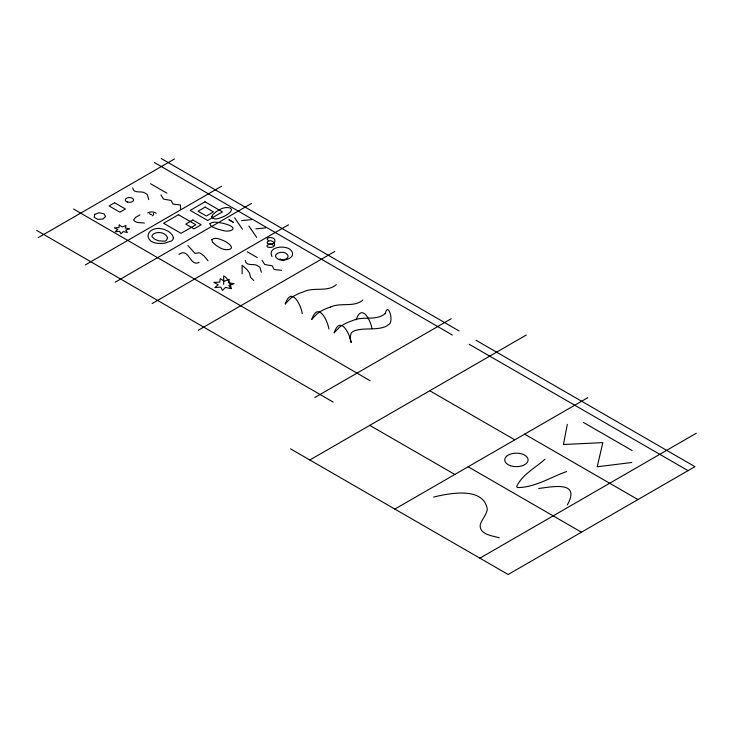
<?xml version="1.0" encoding="UTF-8"?>
<svg xmlns="http://www.w3.org/2000/svg" width="733" height="733" viewBox="0 0 733 733"><rect width="100%" height="100%" fill="white"/><g stroke="black" fill="none" stroke-linecap="round" stroke-linejoin="round"><path stroke-width="1.1" d="M148.762 199.623L147.443 194.987A11.142 6.432 0 0 0 146.078 193.714L143.934 192.522A5.974 3.445 0 0 0 142.129 192.073C138.739 191.606 133.058 192.752 132.746 187.84M261.351 272.282L260.032 267.655A11.142 6.432 0 0 0 258.667 266.372L256.523 265.19A5.974 3.445 0 0 0 254.718 264.732C251.327 264.265 245.647 265.419 245.335 260.499M567.315 424.352L563.439 444.5L602.847 442.631L597.193 466.784L631.764 462.496M385.219 313.751C388.041 300.722 394.785 322.694 388.178 324.884A12.424 7.174 0 0 1 384.559 326.982C375.058 330.281 364.658 327.651 355.093 330.556A9.978 5.763 0 0 0 351.144 333.185L349.953 337.913L351.153 342.549C349.843 333.433 340.057 314.714 334.138 332.947M567.315 505C580.967 480.509 552.554 486.776 538.691 488.48M285.265 304.067C291.184 285.833 300.979 304.552 302.28 313.669M311.855 319.414C317.774 301.19 327.559 319.909 328.87 329.016M356.137 319.854C361.653 302.857 370.779 320.312 371.998 328.805M285.265 303.838L290.772 298.23A41.002 23.676 0 0 1 303.664 291.761C313.953 286.786 327.468 292.43 336.346 284.651M311.855 319.194L317.362 313.577A41.002 23.676 0 0 1 330.253 307.118M334.138 332.718L339.645 327.11A41.002 23.676 0 0 1 352.536 320.642C362.826 315.666 376.341 321.311 385.21 313.532M362.927 299.999C354.057 307.778 340.543 302.133 330.253 307.118M545.086 459.133C535.576 467.81 522.272 474.425 516.673 486.419L517.416 487.546C534.742 487.683 550.584 477.146 566.627 471.566M178.962 254.415C189.16 247.03 189.563 267.023 199.119 262.414M38.107 237.703L174.491 158.969M85.275 264.943L221.659 186.2M115.154 282.187L251.538 203.444M152.143 303.544L288.527 224.811M198.359 330.226L334.743 251.492M314.851 397.488L451.235 318.745M309.821 459.985L526.276 335.018M394.858 509.078L587.884 397.634M479.886 558.18L696.35 433.203M139.884 214.897L135.596 217.38L133.571 220.01C135.632 223.428 140.983 222.401 144.419 223.07M433.634 497.056C449.237 493.327 483.377 486.272 487.326 509.178C486.492 515.061 481.709 519.321 480.197 524.965C479.345 534.577 492.613 535.805 499.301 537.811M241.597 220.596L251.327 219.662M255.844 228.824L265.566 227.89M281.564 270.312L274.151 269.506L272.218 265.804L264.732 264.512L262.029 260.279M231.069 288.655L225.507 287.4L222.511 290.387L220.743 287.089L214.833 287.602L218.187 284.743L213.816 282.397L219.772 282.132L220.23 278.696L224.298 281.215L229.237 279.282L228.366 282.691L234.065 283.717L228.898 285.439L231.069 288.655A10.473 6.047 60 0 0 223.684 275.846L223.684 284.386M268.36 240.479C263.275 237.107 275.132 236.044 274.921 240.681C275.48 245.198 264.109 244.959 267.911 241.276C273.052 238.482 278.366 246.673 270.999 247.415C262.79 247.901 268.947 241.808 273.299 245.253M476.038 340.277L694.948 466.664L508.161 574.498L290.561 448.862M469.202 344.281L688.058 470.641M583.404 422.419L632.066 450.511M229.136 219.726L233.351 222.154M228.907 219.854L233.131 222.282M150.586 183.745L166.877 193.155M247.259 251.776L257.265 257.558M524.636 434.147L637.948 499.567M429.749 390.744L514.786 439.837M468.13 466.774L581.443 532.195M369.78 425.369L454.817 474.462M161.187 158.502L458.968 330.895M154.306 162.479L452.334 335.018M73.612 209.061L370.092 380.711M36.65 230.4L333.13 402.05M253.755 280.501L250.659 277.413A1.942 1.127 60 0 1 250.374 276.836L249.687 273.711A3.839 2.217 60 0 0 249.266 272.639L246.847 269.442L242.119 265.236L242.119 273.785M272.007 256.495C266.904 246.691 285.558 244.584 290.836 250.081C297.644 257.402 283.231 262.671 277.688 258.868C270.697 254.25 282.681 249.99 286.365 253.691C291.881 257.265 282.681 262.112 280.107 258.868M187.95 245.555L194.969 253.361L199.028 252.812A6.799 3.922 60 0 1 200.146 253.05L203.957 255.863L208.016 260.801M248.881 225.993L256.678 237.41M234.633 217.774L242.44 229.182M160.884 194.905L163.587 199.138L171.082 200.43L173.015 204.131L180.428 204.938L180.584 209.308M147.7 212.891A5.562 3.207 0 0 1 156.257 213.294M153.334 213.385A3.738 2.162 0 0 1 152.198 215.85M151.649 214.604A2.126 1.228 0 0 1 149.578 213.459M167.472 238.289L166.061 240.69A3.876 2.236 0 0 1 164.76 241.194L159.116 240.864A16.172 9.337 0 0 1 154.205 238.83L152.043 236.713A4.609 2.657 0 0 1 151.988 235.861L152.821 234.533A7.385 4.261 0 0 1 154.965 233.231L155.753 232.957A6.57 3.793 0 0 1 157.064 232.673A7.422 4.288 0 0 1 163.926 233.69L165.915 235.165A13.047 7.532 0 0 1 167.124 236.906L167.472 238.289M211.8 216.73C213.541 221.339 220.743 217.646 223.986 216.418A28.239 16.309 0 0 0 227.267 214.522C238.207 207.137 224.784 205.661 219.332 209.94A28.239 16.309 0 0 0 216.052 211.837L212.845 214.65L211.8 216.73M173.355 237.776L172.924 239.462A8.136 4.691 0 0 1 171.531 240.946L164.788 243.145A19.186 11.077 0 0 1 160.655 243.429C156.074 243.493 149.944 242.586 148.332 237.538A17.995 10.39 0 0 1 148.093 235.293C148.442 231.491 152.327 229.328 155.726 228.696A9.108 5.259 0 0 1 159.547 228.439L164.137 229.356L167.958 231.161A23.135 13.359 0 0 1 170.697 233.213L172.621 235.495L173.355 237.776M119.268 225.049L118.929 227.624L114.458 227.826L117.738 229.585L115.218 231.729L119.653 231.344L120.982 233.818L123.226 231.582L127.405 232.517L125.774 230.107L129.649 228.815L125.37 228.045L126.03 225.489L122.319 226.937L119.268 225.049M94.704 214.375L94.181 217.316L97.837 219.387L102.922 219.03L105.607 216.51L103.866 213.724L99.01 212.781L94.704 214.375M211.883 239.7L212.433 242.027L216.052 245.399A28.239 16.309 0 0 0 219.332 247.296C224.784 251.575 238.207 250.1 227.267 242.715A28.239 16.309 0 0 0 223.986 240.818C220.468 239.499 215.081 236.557 211.883 239.7M209.931 223.712C210.206 226.964 214.714 227.761 217.188 228.916A28.239 16.309 0 0 0 221.384 230.043C229.951 233.323 240.076 228.256 226.131 224.179A28.239 16.309 0 0 0 221.925 223.043C218.141 222.612 213.111 220.945 209.931 223.712M114.595 202.748L109.061 205.936L119.891 212.194L125.425 208.997L114.595 202.748M178.44 214.714L163.615 223.272L181.051 233.341L195.876 224.774L178.44 214.714M205.011 201.822L190.186 210.38L207.631 220.45L222.456 211.892L205.011 201.822M205.158 207.109L198.038 211.223L206.321 216.006L213.44 211.892L205.158 207.109M192.852 219.992L185.733 224.106L194.016 228.888L201.144 224.774L192.852 219.992M127.35 202.006A4.151 2.401 0 0 0 133.571 199.935A4.151 2.401 0 0 0 127.35 197.855A4.151 2.401 0 0 0 127.35 202.006M510.58 465.748A11.673 6.744 0 0 0 528.09 459.912A11.673 6.744 0 0 0 510.58 454.075A11.673 6.744 0 0 0 510.58 465.748"/></g></svg>
